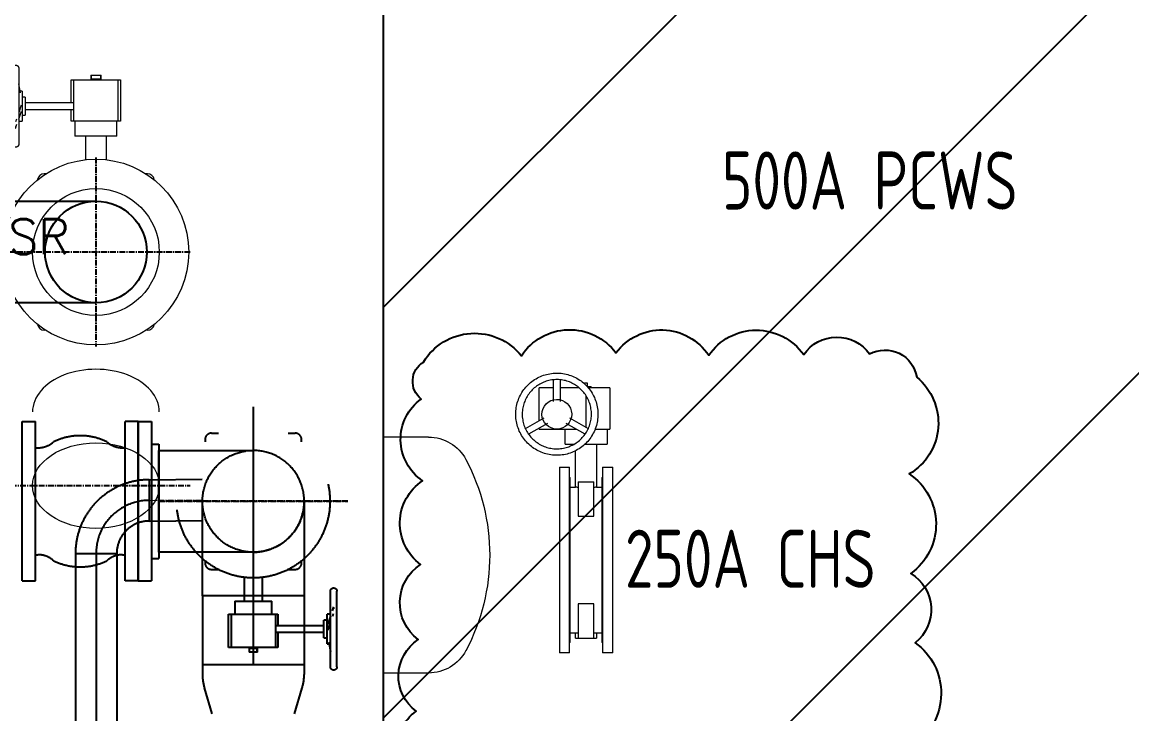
# Model space of a CAD drawing. Extents: x -181672 to 290600, y -29000 to 395522.
# Drawn here: x 13375 to 15764, y 33607 to 35095 of the extents above; entities that cross this region are included whole.
import ezdxf

# ---------------------------------------------------------------- set-up
doc = ezdxf.new("R2010")
doc.units = 0
doc.header["$LTSCALE"] = 10
doc.linetypes.add('XFM7P20PCW$0$CENTER', pattern=[2, 1.25, -0.25, 0.25, -0.25])
doc.linetypes.add('XFM7P20PCW$0$Dashed', pattern=[2, 1, -1])
doc.layers.add('XFM7P20PCW$0$M-PIPE--2', color=252, linetype='Continuous', lineweight=9)
doc.layers.add('XFM7P20PCW$0$M-PIPE--4', color=252, linetype='Continuous', lineweight=9)
doc.layers.add('XFM7P20PCW$0$REV', color=252, linetype='Continuous')
doc.layers.add('XFM7P20PCW$0$U-PCW-TXT', color=252, linetype='Continuous')
doc.styles.add('XFM7P20PCW$0$aa-txt', font='isocp.shx', dxfattribs={"bigfont": 'chineset'})
doc.styles.add('XFM7P20PCW$0$Standard', font='txt.shx', dxfattribs={"bigfont": 'chineset.shx'})
pattern_1 = [(45, (0, 0), (-441.942, 441.942), [])]

# ---------------------------------------------------------------- blocks, each defined once
blk = doc.blocks.new('XFM7P20PCW$0$Ca-500')
for p, q in [((25.4, 0), (-25.4, 0)), ((-25.4, -9.68), (-25.4, 0)), ((25.4, -9.68), (25.4, 0))]:
    blk.add_line(p, q)
for centre, radius, start, end in [((-16.29, -9.68), 9.11, 180, 241.9233), ((16.29, -9.68), 9.11, 298.0767, 360), ((0, 20.87), 43.73, 241.9233, 298.0767)]:
    blk.add_arc(centre, radius, start, end)
blk = doc.blocks.new('XFM7P20PCW$0$A$C03461BB6')
at = {"color": 1, "linetype": 'XFM7P20PCW$0$CENTER'}
for p, q in [((0, 203.2), (0, -203.2)), ((203.2, 0), (-203.2, 0))]:
    blk.add_line(p, q, dxfattribs=at)
at = {"color": 0}
blk.add_lwpolyline([(0, -109.5), (-203.2, -109.5), (-203.2, 109.5), (0, 109.5)], dxfattribs=at)
blk.add_circle((0, 0), 109.5, dxfattribs=at)
at = {"color": 0, "style": 'XFM7P20PCW$0$Standard'}
blk.add_text('SR', height=75, dxfattribs=at).set_placement((-188.3, -4.4))
blk = doc.blocks.new('XFM7P20PCW$0$BV-250A-T')
for p, q in [((-180, 396.1), (-179.9, 396.3)), ((-180, 395.8), (-180, 396.1)), ((-180, 395.5), (-180, 395.8)), ((-180, 395.5), (-180, 232.5)), ((-179.9, 396.9), (-179.8, 397.2)), ((-179.9, 396.6), (-179.9, 396.9)), ((-179.9, 396.3), (-179.9, 396.6)), ((-179.8, 397.2), (-179.7, 397.4)), ((-179.7, 397.4), (-179.6, 397.7)), ((-179.6, 398), (-179.4, 398.2)), ((-179.6, 397.7), (-179.6, 398)), ((-179.4, 398.2), (-179.3, 398.5)), ((-179.3, 398.5), (-179.2, 398.7)), ((-179.2, 398.7), (-179.1, 399)), ((-179.1, 399), (-178.9, 399.2)), ((-178.9, 399.2), (-178.8, 399.5)), ((-178.8, 399.5), (-178.6, 399.7)), ((-178.6, 399.7), (-178.4, 399.9)), ((-178.4, 399.9), (-178.3, 400.1)), ((-178.3, 400.1), (-178.1, 400.3)), ((-178.1, 400.3), (-177.9, 400.5)), ((-177.9, 400.5), (-177.7, 400.7)), ((-177.7, 400.7), (-177.5, 400.9)), ((-177.5, 400.9), (-177.2, 401.1)), ((-177.2, 401.1), (-177, 401.2)), ((-177, 401.2), (-176.8, 401.4)), ((-176.8, 401.4), (-176.5, 401.5)), ((-176.5, 401.5), (-176.3, 401.7)), ((-176.3, 401.7), (-176, 401.8)), ((-176, 401.8), (-175.8, 401.9)), ((-175.8, 401.9), (-175.5, 402)), ((-175.5, 402), (-175.3, 402.1)), ((-175.3, 402.1), (-175, 402.2)), ((-175, 402.2), (-174.7, 402.3)), ((-174.7, 402.3), (-174.5, 402.3)), ((-174.5, 402.3), (-174.2, 402.4)), ((-174.2, 402.4), (-173.9, 402.4)), ((-173.9, 402.4), (-173.6, 402.5)), ((-173.6, 402.5), (-173.4, 402.5)), ((-173.4, 402.5), (-173.1, 402.5)), ((-173.1, 402.5), (-173, 402.5)), ((-172.8, 401.2), (-173, 402.5)), ((-173, 402.5), (-173, 402.5)), ((-173, 402.5), (-172.7, 402.5)), ((-172.7, 402.5), (-172.4, 402.5)), ((-172.4, 402.5), (-172.2, 402.4)), ((-172.2, 402.4), (-171.9, 402.4)), ((-171.9, 402.4), (-171.6, 402.4)), ((-171.6, 402.4), (-171.3, 402.3)), ((-171.3, 402.3), (-171.1, 402.2)), ((-171.1, 402.2), (-170.8, 402.1)), ((-170.8, 402.1), (-170.5, 402.1)), ((-170.5, 402.1), (-170.3, 401.9)), ((-170.3, 401.9), (-170, 401.8)), ((-170, 401.8), (-169.8, 401.7)), ((-169.8, 401.7), (-169.5, 401.6)), ((-169.5, 401.6), (-169.3, 401.4)), ((-169.3, 401.4), (-169, 401.3)), ((-169, 401.3), (-168.8, 401.1)), ((-168.8, 401.1), (-168.6, 400.9)), ((-168.6, 400.9), (-168.4, 400.8)), ((-168.4, 400.8), (-168.2, 400.6)), ((-168.2, 400.6), (-168, 400.4)), ((-168, 400.4), (-167.8, 400.2)), ((-167.8, 400.2), (-167.6, 400)), ((-167.6, 400), (-167.4, 399.7)), ((-167.4, 399.7), (-167.3, 399.5)), ((-167.3, 399.5), (-167.1, 399.3)), ((-167.1, 399.3), (-167, 399)), ((-167, 399), (-166.8, 398.8)), ((-166.8, 398.8), (-166.7, 398.5)), ((-166.7, 398.5), (-166.6, 398.3)), ((-166.6, 398.3), (-166.5, 398)), ((-166.5, 398), (-166.4, 397.8)), ((-166.4, 397.8), (-166.3, 397.5)), ((-166.3, 397.5), (-166.2, 397.2)), ((-166.2, 397.2), (-166.2, 397)), ((-166.2, 397), (-166.1, 396.7)), ((-166.1, 396.7), (-166.1, 396.4)), ((-166.1, 396.4), (-166, 396.1)), ((-166, 396.1), (-166, 395.9)), ((-166, 395.9), (-166, 395.6)), ((-166, 395.6), (-166, 395.5)), ((-166, 395.5), (-166, 232.5)), ((-166, 395.5), (-166, 395.5)), ((-162.7, 342.5), (-166, 362)), ((-53.1, 371), (53.1, 371)), ((-53.1, 321), (-53.1, 371)), ((-47.8, 282), (-47.8, 371)), ((-11, 381), (11, 381)), ((-11, 381), (-11, 371)), ((-10.7, 373), (-11, 373)), ((-10.5, 381), (-10.5, 373)), ((-10.5, 373), (10.5, 373)), ((10.5, 373), (10.5, 381)), ((10.5, 373), (11, 373)), ((11, 371), (11, 381)), ((47.8, 282), (47.8, 371)), ((53.1, 371), (53.1, 282)), ((-166.1, 348.1), (-165.1, 342.5)), ((-159, 346), (-166, 346)), ((-159, 346), (-159, 282)), ((-160.6, 316.2), (-166.2, 300.1)), ((-152, 333.2), (-159, 333.2)), ((-152, 333.2), (-152, 294.8)), ((-49.1, 321), (-152, 321)), ((-166.1, 286.4), (-160.3, 303.3)), ((-159, 294.8), (-152, 294.8)), ((-152, 307), (-49.1, 307)), ((-53.1, 282), (-53.1, 307)), ((-170.9, 286.4), (-173, 280.3)), ((-173, 266.3), (-170, 275.1)), ((-173, 269.3), (-173, 270.3)), ((-166, 282), (-159, 282)), ((53.1, 282), (-53.1, 282)), ((-45.3, 282), (-45.3, 249.5)), ((45.3, 249.5), (45.3, 282)), ((45.3, 249.5), (-45.3, 249.5)), ((-22.7, 249.5), (-22.7, 198.7)), ((22.7, 198.7), (22.7, 249.5)), ((-180, 232.4), (-180, 232.5)), ((-180, 232.1), (-180, 232.4)), ((-180, 231.9), (-180, 232.1)), ((-179.9, 231.6), (-180, 231.9)), ((-179.9, 231.3), (-179.9, 231.6)), ((-179.8, 231), (-179.9, 231.3)), ((-179.8, 230.8), (-179.8, 231)), ((-179.7, 230.5), (-179.8, 230.8)), ((-179.6, 230.2), (-179.7, 230.5)), ((-179.5, 230), (-179.6, 230.2)), ((-179.4, 229.7), (-179.5, 230)), ((-179.3, 229.5), (-179.4, 229.7)), ((-179.2, 229.2), (-179.3, 229.5)), ((-179, 229), (-179.2, 229.2)), ((-178.9, 228.7), (-179, 229)), ((-178.7, 228.5), (-178.9, 228.7)), ((-178.6, 228.3), (-178.7, 228.5)), ((-178.4, 228), (-178.6, 228.3)), ((-178.2, 227.8), (-178.4, 228)), ((-178, 227.6), (-178.2, 227.8)), ((-177.8, 227.4), (-178, 227.6)), ((-177.6, 227.2), (-177.8, 227.4)), ((-177.4, 227.1), (-177.6, 227.2)), ((-177.2, 226.9), (-177.4, 227.1)), ((-177, 226.7), (-177.2, 226.9)), ((-176.7, 226.6), (-177, 226.7)), ((-176.5, 226.4), (-176.7, 226.6)), ((-176.2, 226.3), (-176.5, 226.4)), ((-176, 226.2), (-176.2, 226.3)), ((-175.7, 226.1), (-176, 226.2)), ((-175.5, 225.9), (-175.7, 226.1)), ((-175.2, 225.9), (-175.5, 225.9)), ((-174.9, 225.8), (-175.2, 225.9)), ((-174.7, 225.7), (-174.9, 225.8)), ((-174.4, 225.6), (-174.7, 225.7)), ((-174.1, 225.6), (-174.4, 225.6)), ((-173.8, 225.6), (-174.1, 225.6)), ((-173.6, 225.5), (-173.8, 225.6)), ((-173.3, 225.5), (-173.6, 225.5)), ((-173, 225.5), (-173.3, 225.5)), ((-172.9, 225.5), (-173, 225.5)), ((-172.6, 225.5), (-172.9, 225.5)), ((-172.4, 225.5), (-172.6, 225.5)), ((-172.1, 225.6), (-172.4, 225.5)), ((-171.8, 225.6), (-172.1, 225.6)), ((-171.5, 225.7), (-171.8, 225.6)), ((-171.3, 225.7), (-171.5, 225.7)), ((-171, 225.8), (-171.3, 225.7)), ((-170.7, 225.9), (-171, 225.8)), ((-170.5, 226), (-170.7, 225.9)), ((-170.2, 226.1), (-170.5, 226)), ((-170, 226.2), (-170.2, 226.1)), ((-169.7, 226.3), (-170, 226.2)), ((-169.5, 226.5), (-169.7, 226.3)), ((-169.2, 226.6), (-169.5, 226.5)), ((-169, 226.8), (-169.2, 226.6)), ((-168.8, 226.9), (-169, 226.8)), ((-168.5, 227.1), (-168.8, 226.9)), ((-168.3, 227.3), (-168.5, 227.1)), ((-168.1, 227.5), (-168.3, 227.3)), ((-167.9, 227.7), (-168.1, 227.5)), ((-167.7, 227.9), (-167.9, 227.7)), ((-167.6, 228.1), (-167.7, 227.9)), ((-167.4, 228.3), (-167.6, 228.1)), ((-167.2, 228.5), (-167.4, 228.3)), ((-167.1, 228.8), (-167.2, 228.5)), ((-166.9, 229), (-167.1, 228.8)), ((-166.8, 229.3), (-166.9, 229)), ((-166.7, 229.5), (-166.8, 229.3)), ((-166.6, 229.8), (-166.7, 229.5)), ((-166.4, 230), (-166.6, 229.8)), ((-166.3, 230.6), (-166.4, 230.3)), ((-166.4, 230.3), (-166.4, 230)), ((-166.2, 230.8), (-166.3, 230.6)), ((-166.1, 231.1), (-166.2, 230.8)), ((-166, 231.9), (-166.1, 231.7)), ((-166.1, 231.7), (-166.1, 231.4)), ((-166.1, 231.4), (-166.1, 231.1)), ((-166, 232.5), (-166, 232.2)), ((-166, 232.5), (-166, 232.5)), ((-166, 232.2), (-166, 231.9)), ((-107.8, 168.2), (-111.4, 168.2)), ((111.4, 168.2), (107.8, 168.2)), ((-125.6, 156.3), (-125.6, 155.6)), ((125.6, 155.6), (125.6, 156.3)), ((-125.6, -155.6), (-125.6, -156.3)), ((125.6, -156.3), (125.6, -155.6)), ((-107.8, -168.3), (-111.4, -168.3)), ((111.4, -168.3), (107.8, -168.3))]:
    blk.add_line(p, q)
blk.add_circle((0, 0), 200)
for centre, start, end in [((-111.4, 153.8), 90, 169.8685), ((111.4, 153.8), 10.1315, 90), ((-111.4, -153.8), 190.1315, 270), ((111.4, -153.8), 270, 349.8685)]:
    blk.add_arc(centre, 14.4, start, end)
blk = doc.blocks.new('XFM7P20PCW$0$A$Ccee4e352')
at = {"color": 1, "linetype": 'XFM7P20PCW$0$Dashed', "ltscale": 50}
for p, q in [((931.8, 514.5), (931.8, 108.1)), ((931.8, 514.5), (931.8, 108.1)), ((434.1, 482.8), (462.7, 482.8)), ((434.1, 139.9), (434.1, 482.8)), ((462.7, 139.9), (462.7, 482.8)), ((655.6, 139.9), (655.6, 482.8)), ((684.1, 482.8), (655.6, 482.8)), ((684.1, 139.9), (684.1, 482.8)), ((684.1, 482.8), (712.7, 482.8)), ((684.1, 482.8), (684.1, 139.9)), ((712.7, 482.8), (712.7, 139.9)), ((842, 458.1), (856.7, 458.1)), ((1006.9, 458.1), (1021.6, 458.1)), ((712.7, 434.4), (728.6, 434.4)), ((728.6, 434.4), (728.6, 188.3)), ((827.8, 446.2), (827.8, 439.3)), ((1035.8, 439.3), (1035.8, 446.2)), ((707.2, 357.7), (821.9, 358.6)), ((707.8, 268.8), (822.6, 269.7)), ((548.8, 199), (548.7, -1186)), ((548.8, 199), (637.7, 199)), ((593.2, 199), (593.2, -1186)), ((637.7, 199), (637.6, -1186)), ((712.7, 188.3), (728.6, 188.3)), ((827.8, 183.4), (827.8, 176.5)), ((1035.8, 176.5), (1035.8, 183.4)), ((842, 164.6), (856.7, 164.6)), ((911.8, 147.7), (911.8, 96.4)), ((951.8, 96.4), (951.8, 147.7)), ((1006.9, 164.6), (1021.6, 164.6)), ((434.1, 139.9), (462.7, 139.9)), ((684.1, 139.9), (655.6, 139.9)), ((684.1, 139.9), (712.7, 139.9)), ((1097.9, 119.2), (1098, 119.5)), ((1098, 119.5), (1098.1, 119.8)), ((1098.1, 119.8), (1098.2, 120)), ((1098.2, 120.3), (1098.4, 120.6)), ((1098.2, 120), (1098.2, 120.3)), ((1098.4, 120.6), (1098.5, 120.8)), ((1098.5, 120.8), (1098.6, 121.1)), ((1098.6, 121.1), (1098.7, 121.3)), ((1098.7, 121.3), (1098.9, 121.6)), ((1098.9, 121.6), (1099, 121.8)), ((1099, 121.8), (1099.2, 122)), ((1099.2, 122), (1099.4, 122.2)), ((1099.4, 122.2), (1099.5, 122.4)), ((1099.5, 122.4), (1099.7, 122.7)), ((1099.7, 122.7), (1099.9, 122.9)), ((1099.9, 122.9), (1100.1, 123)), ((1100.1, 123), (1100.3, 123.2)), ((1100.3, 123.2), (1100.6, 123.4)), ((1100.6, 123.4), (1100.8, 123.6)), ((1100.8, 123.6), (1101, 123.7)), ((1101, 123.7), (1101.3, 123.9)), ((1101.3, 123.9), (1101.5, 124)), ((1101.5, 124), (1101.8, 124.1)), ((1101.8, 124.1), (1102, 124.3)), ((1102, 124.3), (1102.3, 124.4)), ((1102.3, 124.4), (1102.5, 124.5)), ((1102.5, 124.5), (1102.8, 124.5)), ((1102.8, 124.5), (1103.1, 124.6)), ((1103.1, 124.6), (1103.3, 124.7)), ((1103.3, 124.7), (1103.6, 124.7)), ((1103.6, 124.7), (1103.9, 124.8)), ((1103.9, 124.8), (1104.2, 124.8)), ((1104.2, 124.8), (1104.4, 124.8)), ((1104.4, 124.8), (1104.7, 124.8)), ((1104.7, 124.8), (1104.8, 124.8)), ((1104.8, 124.8), (1105.1, 124.8)), ((1105.1, 124.8), (1105.4, 124.8)), ((1105.4, 124.8), (1105.6, 124.8)), ((1105.6, 124.8), (1105.9, 124.7)), ((1105.9, 124.7), (1106.2, 124.7)), ((1106.2, 124.7), (1106.5, 124.6)), ((1106.5, 124.6), (1106.7, 124.6)), ((1106.7, 124.6), (1107, 124.5)), ((1107, 124.5), (1107.3, 124.4)), ((1107.3, 124.4), (1107.5, 124.3)), ((1107.5, 124.3), (1107.8, 124.2)), ((1107.8, 124.2), (1108, 124)), ((1108, 124), (1108.3, 123.9)), ((1108.3, 123.9), (1108.5, 123.8)), ((1108.5, 123.8), (1108.8, 123.6)), ((1108.8, 123.6), (1109, 123.4)), ((1109, 123.4), (1109.2, 123.3)), ((1109.2, 123.3), (1109.4, 123.1)), ((1109.4, 123.1), (1109.6, 122.9)), ((1109.6, 122.9), (1109.8, 122.7)), ((1109.8, 122.7), (1110, 122.5)), ((1110, 122.5), (1110.2, 122.3)), ((1110.2, 122.3), (1110.4, 122.1)), ((1110.4, 122.1), (1110.5, 121.8)), ((1110.5, 121.8), (1110.7, 121.6)), ((1110.7, 121.6), (1110.8, 121.4)), ((1110.8, 121.4), (1111, 121.1)), ((1111, 121.1), (1111.1, 120.9)), ((1111.1, 120.9), (1111.2, 120.6)), ((1111.2, 120.6), (1111.3, 120.4)), ((1111.3, 120.4), (1111.4, 120.1)), ((1111.4, 120.1), (1111.5, 119.8)), ((1111.5, 119.8), (1111.6, 119.6)), ((1111.6, 119.6), (1111.6, 119.3)), ((822.3, 108.1), (822.3, -39.7)), ((891.8, 96.4), (891.8, 68.3)), ((891.8, 96.4), (971.8, 96.4)), ((931.8, 108.1), (931.8, -39.7)), ((971.8, 68.3), (971.8, 96.4)), ((1041.3, 108.1), (1041.3, -39.7)), ((1097.8, 118.4), (1097.9, 118.7)), ((1097.8, 118.1), (1097.8, 118.4)), ((1097.8, 117.8), (1097.8, 118.1)), ((1097.8, -45.2), (1097.8, 117.8)), ((1097.8, 117.8), (1097.8, 117.8)), ((1097.9, 118.9), (1097.9, 119.2)), ((1097.9, 118.7), (1097.9, 118.9)), ((1111.6, 119.3), (1111.7, 119)), ((1111.7, 119), (1111.7, 118.7)), ((1111.7, 118.7), (1111.8, 118.5)), ((1111.8, 118.5), (1111.8, 118.2)), ((1111.8, 118.2), (1111.8, 117.9)), ((1111.8, 117.9), (1111.8, 117.8)), ((1111.8, -45.2), (1111.8, 117.8)), ((1104.8, 84.1), (1101.8, 75.2)), ((1104.8, 81.1), (1104.8, 80.1)), ((878.7, 68.3), (984.9, 68.3)), ((878.7, -3.7), (878.7, 68.3)), ((884, 68.3), (884, -3.7)), ((979.6, 68.3), (979.6, -3.7)), ((984.9, 68.3), (984.9, 43.3)), ((1090.8, 55.5), (1083.8, 55.5)), ((1083.8, 17.1), (1083.8, 55.5)), ((1097.8, 68.3), (1090.8, 68.3)), ((1090.8, 4.3), (1090.8, 68.3)), ((1097.9, 64), (1092.1, 47.1)), ((1092.4, 34.1), (1098, 50.2)), ((1102.7, 64), (1104.8, 70.1)), ((1083.8, 43.3), (980.9, 43.3)), ((980.9, 29.3), (1083.8, 29.3)), ((984.9, 29.3), (984.9, -3.7)), ((1083.8, 17.1), (1090.8, 17.1)), ((1090.8, 4.3), (1097.8, 4.3)), ((1094.5, 7.8), (1097.8, -11.7)), ((1097.9, 2.3), (1096.9, 7.8)), ((984.9, -3.7), (878.7, -3.7)), ((922.8, -3.7), (922.8, -13.7)), ((922.8, -5.7), (923.1, -5.7)), ((940.8, -13.7), (922.8, -13.7)), ((923.2, -5.7), (923.2, -13.7)), ((940.4, -5.7), (923.2, -5.7)), ((940.4, -13.7), (940.4, -5.7)), ((940.5, -5.7), (940.8, -5.7)), ((940.8, -13.7), (940.8, -3.7)), ((822.3, -39.7), (822.3, -61.4)), ((822.3, -39.7), (1041.3, -39.7)), ((1041.3, -39.7), (1041.3, -61.4)), ((1097.8, -45.5), (1097.8, -45.2)), ((1097.8, -45.2), (1097.8, -45.2)), ((1097.8, -45.2), (1097.8, -45.2)), ((1097.8, -45.8), (1097.8, -45.5)), ((1097.9, -46.1), (1097.8, -45.8)), ((1097.9, -46.4), (1097.9, -46.1)), ((1098, -46.6), (1097.9, -46.4)), ((1098, -46.9), (1098, -46.6)), ((1098.1, -47.2), (1098, -46.9)), ((1098.2, -47.4), (1098.1, -47.2)), ((1098.3, -47.7), (1098.2, -47.4)), ((1098.4, -48), (1098.3, -47.7)), ((1111.4, -47.6), (1111.2, -47.9)), ((1111.5, -47.1), (1111.4, -47.4)), ((1111.4, -47.4), (1111.4, -47.6)), ((1111.6, -46.8), (1111.5, -47.1)), ((1111.7, -46.6), (1111.6, -46.8)), ((1111.8, -45.7), (1111.7, -46)), ((1111.7, -46), (1111.7, -46.3)), ((1111.7, -46.3), (1111.7, -46.6)), ((1111.8, -45.2), (1111.8, -45.4)), ((1111.8, -45.4), (1111.8, -45.7)), ((1098.5, -48.2), (1098.4, -48)), ((1098.6, -48.5), (1098.5, -48.2)), ((1098.8, -48.7), (1098.6, -48.5)), ((1098.9, -48.9), (1098.8, -48.7)), ((1099.1, -49.2), (1098.9, -48.9)), ((1099.2, -49.4), (1099.1, -49.2)), ((1099.4, -49.6), (1099.2, -49.4)), ((1099.6, -49.8), (1099.4, -49.6)), ((1099.8, -50), (1099.6, -49.8)), ((1100, -50.2), (1099.8, -50)), ((1100.2, -50.4), (1100, -50.2)), ((1100.4, -50.6), (1100.2, -50.4)), ((1100.6, -50.8), (1100.4, -50.6)), ((1100.8, -50.9), (1100.6, -50.8)), ((1101.1, -51.1), (1100.8, -50.9)), ((1101.3, -51.2), (1101.1, -51.1)), ((1101.6, -51.4), (1101.3, -51.2)), ((1101.8, -51.5), (1101.6, -51.4)), ((1102.1, -51.6), (1101.8, -51.5)), ((1102.3, -51.7), (1102.1, -51.6)), ((1102.6, -51.8), (1102.3, -51.7)), ((1102.9, -51.9), (1102.6, -51.8)), ((1103.1, -52), (1102.9, -51.9)), ((1103.4, -52), (1103.1, -52)), ((1103.7, -52.1), (1103.4, -52)), ((1104, -52.1), (1103.7, -52.1)), ((1104.2, -52.1), (1104, -52.1)), ((1104.5, -52.2), (1104.2, -52.1)), ((1104.8, -52.2), (1104.5, -52.2)), ((1104.6, -50.8), (1104.8, -52.2)), ((1104.8, -52.1), (1104.8, -52.2)), ((1104.9, -52.2), (1104.8, -52.2)), ((1105.2, -52.2), (1104.9, -52.2)), ((1105.4, -52.1), (1105.2, -52.2)), ((1105.7, -52.1), (1105.4, -52.1)), ((1106, -52.1), (1105.7, -52.1)), ((1106.3, -52), (1106, -52.1)), ((1106.5, -51.9), (1106.3, -52)), ((1106.8, -51.9), (1106.5, -51.9)), ((1107.1, -51.8), (1106.8, -51.9)), ((1107.3, -51.7), (1107.1, -51.8)), ((1107.6, -51.6), (1107.3, -51.7)), ((1107.8, -51.5), (1107.6, -51.6)), ((1108.1, -51.3), (1107.8, -51.5)), ((1108.3, -51.2), (1108.1, -51.3)), ((1108.6, -51.1), (1108.3, -51.2)), ((1108.8, -50.9), (1108.6, -51.1)), ((1109, -50.7), (1108.8, -50.9)), ((1109.3, -50.6), (1109, -50.7)), ((1109.5, -50.4), (1109.3, -50.6)), ((1109.7, -50.2), (1109.5, -50.4)), ((1109.9, -50), (1109.7, -50.2)), ((1110.1, -49.8), (1109.9, -50)), ((1110.2, -49.6), (1110.1, -49.8)), ((1110.4, -49.3), (1110.2, -49.6)), ((1110.6, -49.1), (1110.4, -49.3)), ((1110.7, -48.9), (1110.6, -49.1)), ((1110.9, -48.6), (1110.7, -48.9)), ((1111, -48.4), (1110.9, -48.6)), ((1111.1, -48.1), (1111, -48.4)), ((1111.2, -47.9), (1111.1, -48.1)), ((843.4, -146.2), (826.5, -90.3)), ((1020.2, -146.2), (1037.1, -90.3))]:
    blk.add_line(p, q, dxfattribs=at)
at = {"color": 1, "linetype": 'XFM7P20PCW$0$CENTER'}
for p, q in [((389.7, 345), (796.1, 345)), ((728.6, 311.3), (1135, 311.3)), ((1135, 311.3), (728.6, 311.3))]:
    blk.add_line(p, q, dxfattribs=at)
blk.add_line((707.5, 357.7), (707.5, 268.8))
at = {"color": 1, "linetype": 'XFM7P20PCW$0$Dashed', "ltscale": 50}
for points in [[(462.7, 426.4), (468.1, 426.4, 0.184243), (501.8, 439.2, -0.231706), (616.5, 439.2, 0.184243), (650.2, 426.4), (655.6, 426.4)], [(462.7, 196.3), (468.1, 196.3, -0.184243), (501.8, 183.4, 0.231706), (616.5, 183.4, -0.184243), (650.2, 196.3), (655.6, 196.3)]]:
    blk.add_lwpolyline(points, format="xyb", dxfattribs=at)
for points in [[(931.8, 201.8), (728.6, 201.8), (728.6, 420.9), (931.8, 420.9)], [(1041.3, 311.3), (1041.3, 108.1), (822.3, 108.1), (822.3, 311.3)]]:
    blk.add_lwpolyline(points, dxfattribs=at)
for radius in [165, 109.5]:
    blk.add_circle((931.8, 311.3), radius, dxfattribs=at)
for centre, radius, start, end in [((842, 443.6), 14.4, 90, 169.8685), ((1021.6, 443.6), 14.4, 10.1315, 90), ((931.8, 311.3), 109.5, 270, 90), ((707.5, 199), 158.7, 90, 180), ((707.5, 199), 114.3, 90, 180), ((707.5, 199), 69.8, 90, 180), ((842, 179), 14.4, 190.1315, 270), ((1021.6, 179), 14.4, 270, 349.8685), ((922.3, -61.4), 100, 180, 196.7984), ((941.3, -61.4), 100, 343.2016, 0)]:
    blk.add_arc(centre, radius, start, end, dxfattribs=at)
at = {"layer": 'XFM7P20PCW$0$M-PIPE--2'}
blk.add_circle((592.9, 847.8), 136.5, dxfattribs=at)
blk.add_ellipse((592.9, 503.5), major_axis=(136.5, 0), ratio=0.674206, start_param=6.283184, end_param=9.424779, dxfattribs=at)
blk.add_ellipse((592.9, 345), major_axis=(136.5, 0), ratio=0.674206, dxfattribs=at)
at = {"layer": 'XFM7P20PCW$0$M-PIPE--4', "color": 1, "linetype": 'XFM7P20PCW$0$CENTER'}
blk.add_line((707.5, 313.3), (822.2, 314.1), dxfattribs=at)
at = {"color": 1, "linetype": 'XFM7P20PCW$0$Dashed', "ltscale": 50}
blk.add_blockref('XFM7P20PCW$0$A$C03461BB6', (592.9, 847.8), dxfattribs=at)
at = {"layer": 'XFM7P20PCW$0$M-PIPE--2'}
blk.add_blockref('XFM7P20PCW$0$BV-250A-T', (592.9, 847.8), dxfattribs=at)
blk = doc.blocks.new('XFM7P20PCW$0$BV-250A-HP')
for p, q in [((42.1, 383.4), (39.4, 381.2)), ((44.9, 385.6), (42.1, 383.4)), ((47.8, 387.6), (44.9, 385.6)), ((50.8, 389.5), (47.8, 387.6)), ((53.9, 391.3), (50.8, 389.5)), ((57, 392.9), (53.9, 391.3)), ((60.2, 394.5), (57, 392.9)), ((63.4, 395.9), (60.2, 394.5)), ((66.7, 397.2), (63.4, 395.9)), ((64.5, 381.1), (67.2, 382.3)), ((70.1, 398.3), (66.7, 397.2)), ((67.2, 382.3), (70, 383.4)), ((70, 383.4), (72.8, 384.5)), ((73.5, 399.3), (70.1, 398.3)), ((72.8, 384.5), (75.6, 385.4)), ((76.9, 400.2), (73.5, 399.3)), ((75.6, 385.4), (78.5, 386.2)), ((80.4, 400.9), (76.9, 400.2)), ((78.5, 386.2), (81.4, 386.9)), ((83.8, 401.5), (80.4, 400.9)), ((81.4, 386.9), (84.3, 387.4)), ((87.4, 402), (83.8, 401.5)), ((84.3, 387.4), (87.3, 387.9)), ((87.3, 387.9), (90.2, 388.2)), ((90.9, 402.3), (87.4, 402)), ((90, 388.3), (90, 341.4)), ((90.2, 388.2), (93.2, 388.4)), ((94.4, 402.5), (90.9, 402.3)), ((93.2, 388.4), (96.2, 388.5)), ((98, 402.5), (94.4, 402.5)), ((96.2, 388.5), (99.2, 388.5)), ((101.5, 402.4), (98, 402.5)), ((99.2, 388.5), (102.2, 388.3)), ((105, 402.1), (101.5, 402.4)), ((102.2, 388.3), (105.1, 388.1)), ((104, 341.4), (104, 388.5)), ((108.5, 401.7), (105, 402.1)), ((105.1, 388.1), (108.1, 387.7)), ((108.1, 387.7), (111, 387.2)), ((112, 401.2), (108.5, 401.7)), ((111, 387.2), (113.9, 386.6)), ((115.5, 400.5), (112, 401.2)), ((113.9, 386.6), (116.8, 385.8)), ((119, 399.7), (115.5, 400.5)), ((116.8, 385.8), (119.7, 385)), ((122.4, 398.8), (119, 399.7)), ((119.7, 385), (122.5, 384)), ((125.7, 397.7), (122.4, 398.8)), ((122.5, 384), (125.3, 382.9)), ((125.3, 382.9), (128, 381.7)), ((129.1, 396.5), (125.7, 397.7)), ((132.3, 395.1), (129.1, 396.5)), ((135.6, 393.7), (132.3, 395.1)), ((138.7, 392.1), (135.6, 393.7)), ((141.8, 390.3), (138.7, 392.1)), ((144.8, 388.5), (141.8, 390.3)), ((147.8, 386.5), (144.8, 388.5)), ((150.6, 384.4), (147.8, 386.5)), ((153.4, 382.2), (150.6, 384.4)), ((-17, 371), (-17, 282)), ((-17, 371), (29.3, 371)), ((21.2, 359.6), (19.4, 356.6)), ((23.1, 362.6), (21.2, 359.6)), ((23, 373), (23, 371)), ((23, 373), (31.1, 373)), ((25.1, 365.5), (23.1, 362.6)), ((27.2, 368.4), (25.1, 365.5)), ((29.4, 371.1), (27.2, 368.4)), ((31.7, 373.8), (29.4, 371.1)), ((30.7, 381), (37.3, 381)), ((30.7, 373), (30.7, 381)), ((34.2, 376.3), (31.7, 373.8)), ((36.7, 378.8), (34.2, 376.3)), ((35.5, 356.1), (37.2, 358.5)), ((39.4, 381.2), (36.7, 378.8)), ((37.2, 358.5), (39.1, 360.8)), ((37.3, 381), (37.3, 379.2)), ((39.1, 360.8), (41, 363.1)), ((41, 363.1), (43, 365.3)), ((43, 365.3), (45.1, 367.4)), ((45.1, 367.4), (47.3, 369.5)), ((47.3, 369.5), (49.5, 371.4)), ((49.2, 371), (90, 371)), ((49.5, 371.4), (51.9, 373.3)), ((51.9, 373.3), (54.3, 375)), ((54.3, 375), (56.7, 376.7)), ((56.7, 376.7), (59.3, 378.2)), ((59.3, 378.2), (61.9, 379.7)), ((61.9, 379.7), (64.5, 381.1)), ((104, 371), (134.8, 371)), ((128, 381.7), (130.7, 380.4)), ((130.7, 380.4), (133.3, 379)), ((133.3, 379), (135.9, 377.5)), ((134.8, 300.2), (134.8, 371)), ((135.9, 377.5), (138.4, 375.9)), ((138.4, 375.9), (140.8, 374.2)), ((140.8, 374.2), (143.2, 372.4)), ((143.2, 372.4), (145.5, 370.5)), ((145.5, 370.5), (147.7, 368.6)), ((147.7, 368.6), (149.9, 366.5)), ((149.9, 366.5), (151.9, 364.3)), ((151.9, 364.3), (153.9, 362.1)), ((156.1, 379.9), (153.4, 382.2)), ((153.9, 362.1), (155.8, 359.8)), ((155.8, 359.8), (157.6, 357.4)), ((158.7, 377.5), (156.1, 379.9)), ((161.1, 375), (158.7, 377.5)), ((163.5, 372.4), (161.1, 375)), ((165.8, 369.6), (163.5, 372.4)), ((168, 366.9), (165.8, 369.6)), ((170, 364), (168, 366.9)), ((172, 361), (170, 364)), ((173.8, 358), (172, 361)), ((11.5, 336.9), (10.7, 333.5)), ((12.5, 340.3), (11.5, 336.9)), ((13.6, 343.6), (12.5, 340.3)), ((14.9, 347), (13.6, 343.6)), ((16.2, 350.2), (14.9, 347)), ((17.8, 353.4), (16.2, 350.2)), ((19.4, 356.6), (17.8, 353.4)), ((24.6, 331.7), (25.4, 334.6)), ((25.4, 334.6), (26.3, 337.4)), ((26.3, 337.4), (27.3, 340.2)), ((27.3, 340.2), (28.4, 343)), ((28.4, 343), (29.6, 345.7)), ((29.6, 345.7), (30.9, 348.4)), ((30.9, 348.4), (32.3, 351)), ((32.3, 351), (33.9, 353.6)), ((33.9, 353.6), (35.5, 356.1)), ((34, 285.6), (34, 353.5)), ((157.6, 357.4), (159.3, 354.9)), ((159.3, 354.9), (160.8, 352.4)), ((160.8, 352.4), (162.3, 349.8)), ((162.3, 349.8), (163.7, 347.2)), ((163.7, 347.2), (165, 344.5)), ((165, 344.5), (166.1, 341.7)), ((166.1, 341.7), (167.2, 339)), ((167.2, 339), (168.1, 336.1)), ((168.1, 336.1), (169, 333.3)), ((175.5, 354.9), (173.8, 358)), ((177.1, 351.7), (175.5, 354.9)), ((178.5, 348.5), (177.1, 351.7)), ((179.8, 345.2), (178.5, 348.5)), ((181, 341.8), (179.8, 345.2)), ((182.1, 338.5), (181, 341.8)), ((183, 335), (182.1, 338.5)), ((183.7, 331.6), (183, 335)), ((8.7, 319.4), (8.5, 315.9)), ((8.5, 315.9), (8.5, 314)), ((8.5, 314), (8.6, 310.5)), ((9, 323), (8.7, 319.4)), ((9.4, 326.5), (9, 323)), ((10, 330), (9.4, 326.5)), ((10.7, 333.5), (10, 330)), ((22.5, 314), (22.6, 317)), ((22.5, 312.4), (22.5, 314)), ((22.6, 309.4), (22.5, 312.4)), ((22.6, 317), (22.7, 320)), ((22.7, 320), (23, 322.9)), ((23, 322.9), (23.5, 325.9)), ((23.5, 325.9), (24, 328.8)), ((24, 328.8), (24.6, 331.7)), ((169, 333.3), (169.7, 330.4)), ((169.7, 330.4), (170.3, 327.5)), ((170.3, 327.5), (170.8, 324.5)), ((170.8, 324.5), (171.1, 321.6)), ((171.1, 321.6), (171.4, 318.6)), ((171.4, 311), (171.3, 308)), ((171.4, 318.6), (171.5, 315.6)), ((171.5, 314), (171.4, 311)), ((171.5, 315.6), (171.5, 314)), ((184.4, 328.1), (183.7, 331.6)), ((184.9, 324.6), (184.4, 328.1)), ((185.2, 321.1), (184.9, 324.6)), ((185.4, 317.5), (185.2, 321.1)), ((185.3, 308.6), (185.5, 312.1)), ((185.5, 314), (185.4, 317.5)), ((185.5, 312.1), (185.5, 314)), ((8.6, 310.5), (8.8, 306.9)), ((8.8, 306.9), (9.1, 303.4)), ((9.1, 303.4), (9.6, 299.9)), ((9.6, 299.9), (10.3, 296.4)), ((10.3, 296.4), (11, 293)), ((11, 293), (11.9, 289.5)), ((11.9, 289.5), (13, 286.2)), ((22.9, 306.4), (22.6, 309.4)), ((23.2, 303.5), (22.9, 306.4)), ((23.7, 300.5), (23.2, 303.5)), ((24.3, 297.6), (23.7, 300.5)), ((25, 294.7), (24.3, 297.6)), ((25.9, 291.9), (25, 294.7)), ((26.8, 289), (25.9, 291.9)), ((27.9, 286.3), (26.8, 289)), ((69.8, 306.4), (29.2, 282.9)), ((36.1, 270.8), (76.8, 294.2)), ((117.2, 294.2), (157.9, 270.8)), ((164.8, 282.9), (124.2, 306.4)), ((166.7, 287.8), (165.6, 285)), ((167.7, 290.6), (166.7, 287.8)), ((168.6, 293.4), (167.7, 290.6)), ((169.4, 296.3), (168.6, 293.4)), ((170, 299.2), (169.4, 296.3)), ((170.5, 302.1), (170, 299.2)), ((171, 305.1), (170.5, 302.1)), ((171.3, 308), (171, 305.1)), ((180.4, 284.4), (181.5, 287.7)), ((181.5, 287.7), (182.5, 291.1)), ((182.5, 291.1), (183.3, 294.5)), ((183.3, 294.5), (184, 298)), ((184, 298), (184.6, 301.5)), ((184.6, 301.5), (185, 305)), ((185, 305), (185.3, 308.6)), ((14.6, 282), (-17, 282)), ((-11.3, 282), (-11.3, 249.5)), ((13, 286.2), (14.2, 282.8)), ((14.2, 282.8), (15.5, 279.5)), ((15.5, 279.5), (16.9, 276.3)), ((16.9, 276.3), (18.5, 273.1)), ((18.5, 273.1), (20.2, 270)), ((20.2, 270), (22, 267)), ((22, 267), (24, 264)), ((24, 264), (26, 261.1)), ((29, 283.5), (27.9, 286.3)), ((30.3, 280.8), (29, 283.5)), ((31.7, 278.2), (30.3, 280.8)), ((33.2, 275.6), (31.7, 278.2)), ((34.7, 273.1), (33.2, 275.6)), ((36.4, 270.6), (34.7, 273.1)), ((38.2, 268.2), (36.4, 270.6)), ((40.1, 265.9), (38.2, 268.2)), ((42.1, 263.7), (40.1, 265.9)), ((44.1, 261.5), (42.1, 263.7)), ((134.8, 282), (55.3, 282)), ((79.3, 249.5), (79.3, 282)), ((134.8, 282), (134.8, 284.2)), ((153, 264.9), (151, 262.7)), ((154.9, 267.2), (153, 264.9)), ((156.8, 269.5), (154.9, 267.2)), ((158.5, 271.9), (156.8, 269.5)), ((160.1, 274.4), (158.5, 271.9)), ((161.7, 277), (160.1, 274.4)), ((163.1, 279.6), (161.7, 277)), ((164.4, 282.3), (163.1, 279.6)), ((165.6, 285), (164.4, 282.3)), ((168.9, 262.5), (170.9, 265.4)), ((170.9, 265.4), (172.8, 268.4)), ((172.8, 268.4), (174.6, 271.4)), ((174.6, 271.4), (176.2, 274.6)), ((176.2, 274.6), (177.8, 277.8)), ((177.8, 277.8), (179.1, 281)), ((179.1, 281), (180.4, 284.4)), ((36.5, 249.5), (-11.3, 249.5)), ((11.3, 249.5), (11.3, 157)), ((26, 261.1), (28.2, 258.4)), ((28.2, 258.4), (30.5, 255.6)), ((30.5, 255.6), (32.9, 253)), ((32.9, 253), (35.3, 250.5)), ((35.3, 250.5), (37.9, 248.1)), ((37.9, 248.1), (40.6, 245.8)), ((40.6, 245.8), (43.4, 243.6)), ((43.4, 243.6), (46.2, 241.5)), ((46.3, 259.4), (44.1, 261.5)), ((46.2, 241.5), (49.2, 239.5)), ((48.5, 257.5), (46.3, 259.4)), ((50.8, 255.6), (48.5, 257.5)), ((49.2, 239.5), (52.2, 237.7)), ((53.2, 253.8), (50.8, 255.6)), ((55.6, 252.1), (53.2, 253.8)), ((58.1, 250.5), (55.6, 252.1)), ((60.7, 249), (58.1, 250.5)), ((79.3, 249.5), (60, 249.5)), ((63.3, 247.6), (60.7, 249)), ((66, 246.3), (63.3, 247.6)), ((68.7, 245.1), (66, 246.3)), ((71.5, 244), (68.7, 245.1)), ((74.3, 243), (71.5, 244)), ((77.2, 242.2), (74.3, 243)), ((80.1, 241.4), (77.2, 242.2)), ((83, 240.8), (80.1, 241.4)), ((85.9, 240.3), (83, 240.8)), ((88.9, 239.9), (85.9, 240.3)), ((91.8, 239.7), (88.9, 239.9)), ((94.8, 239.5), (91.8, 239.7)), ((97.8, 239.5), (94.8, 239.5)), ((100.8, 239.6), (97.8, 239.5)), ((103.8, 239.8), (100.8, 239.6)), ((106.7, 240.1), (103.8, 239.8)), ((109.7, 240.6), (106.7, 240.1)), ((112.6, 241.1), (109.7, 240.6)), ((115.5, 241.8), (112.6, 241.1)), ((118.4, 242.6), (115.5, 241.8)), ((121.2, 243.5), (118.4, 242.6)), ((124, 244.6), (121.2, 243.5)), ((126.8, 245.7), (124, 244.6)), ((129.5, 246.9), (126.8, 245.7)), ((132.1, 248.3), (129.5, 246.9)), ((134.7, 249.8), (132.1, 248.3)), ((137.3, 251.3), (134.7, 249.8)), ((139.7, 253), (137.3, 251.3)), ((142.1, 254.7), (139.7, 253)), ((144.5, 256.6), (142.1, 254.7)), ((143.2, 238.5), (146.2, 240.4)), ((146.7, 258.5), (144.5, 256.6)), ((146.2, 240.4), (149.1, 242.4)), ((148.9, 260.6), (146.7, 258.5)), ((151, 262.7), (148.9, 260.6)), ((149.1, 242.4), (151.9, 244.6)), ((151.9, 244.6), (154.6, 246.8)), ((154.6, 246.8), (157.3, 249.2)), ((157.3, 249.2), (159.8, 251.7)), ((159.8, 251.7), (162.3, 254.2)), ((162.3, 254.2), (164.6, 256.9)), ((164.6, 256.9), (166.8, 259.6)), ((166.8, 259.6), (168.9, 262.5)), ((52.2, 237.7), (55.3, 235.9)), ((55.3, 235.9), (58.4, 234.3)), ((56.7, 157), (56.7, 235.4)), ((58.4, 234.3), (61.7, 232.9)), ((61.7, 232.9), (64.9, 231.5)), ((64.9, 231.5), (68.3, 230.3)), ((68.3, 230.3), (71.6, 229.2)), ((71.6, 229.2), (75, 228.3)), ((75, 228.3), (78.5, 227.5)), ((78.5, 227.5), (82, 226.8)), ((82, 226.8), (85.5, 226.3)), ((85.5, 226.3), (89, 225.9)), ((89, 225.9), (92.5, 225.6)), ((92.5, 225.6), (96, 225.5)), ((96, 225.5), (99.6, 225.5)), ((99.6, 225.5), (103.1, 225.7)), ((103.1, 225.7), (106.6, 226)), ((106.6, 226), (110.2, 226.5)), ((110.2, 226.5), (113.6, 227.1)), ((113.6, 227.1), (117.1, 227.8)), ((117.1, 227.8), (120.5, 228.7)), ((120.5, 228.7), (123.9, 229.7)), ((123.9, 229.7), (127.3, 230.8)), ((127.3, 230.8), (130.6, 232.1)), ((130.6, 232.1), (133.8, 233.5)), ((133.8, 233.5), (137, 235.1)), ((137, 235.1), (140.1, 236.7)), ((140.1, 236.7), (143.2, 238.5)), ((-1.6, 200), (-23.6, 200)), ((-23.6, -200), (-23.6, 199.9)), ((-1.6, 199.8), (-1.6, -200)), ((91.6, 200), (69.6, 200)), ((69.6, -200), (69.6, 199.9)), ((91.6, 199.8), (91.6, -200)), ((0, 177.5), (-1.6, 177.5)), ((0, 177.5), (0, -177.5)), ((51, 168.2), (17, 168.2)), ((17, 94.2), (17, 168.2)), ((51, 168.2), (51, 94.2)), ((69.6, 177.5), (68, 177.5)), ((68, -177.5), (68, 177.5)), ((11.3, 157), (0, 157)), ((68, 157), (56.7, 157)), ((51, 94.2), (17, 94.2)), ((17, -94.2), (51, -94.2)), ((17, -168.3), (17, -94.2)), ((51, -94.2), (51, -168.3)), ((0, -157), (11.3, -157)), ((11.3, -157), (11.3, -168.3)), ((56.7, -168.3), (56.7, -157)), ((56.7, -157), (68, -157)), ((-1.6, -177.5), (0, -177.5)), ((56.7, -168.3), (11.3, -168.3)), ((68, -177.5), (69.6, -177.5)), ((-23.6, -200), (-1.6, -200)), ((69.6, -200), (91.6, -200))]:
    blk.add_line(p, q)
for centre, radius, start, end in [((97, 395.5), 7, 85.2104, 94.7896), ((97, 314), 32, 180, 178.5803), ((26.4, 273.3), 7, 204.5391, 214.7896), ((167.6, 273.3), 7, 325.2104, 334.7896)]:
    blk.add_arc(centre, radius, start, end)
for points in [[(11.3, 157), (11.3, 157), (11.8, 156.9), (13.7, 156.7), (15.8, 156.4), (17, 156.3)], [(51, 156.3), (52.2, 156.4), (54.3, 156.7), (56.2, 156.9), (56.7, 157), (56.7, 157)], [(17, -156.3), (15.8, -156.4), (13.7, -156.7), (11.8, -156.9), (11.3, -157), (11.3, -157)], [(56.7, -157), (56.7, -157), (56.2, -156.9), (54.3, -156.7), (52.2, -156.4), (51, -156.3)]]:
    blk.add_open_spline(points, degree=3)
blk = doc.blocks.new('XFM7P20PCW')
h = blk.add_hatch()
h.set_pattern_fill('ANSI31', color=256, scale=5000)
h.set_pattern_definition(pattern_1)
h.paths.add_polyline_path([(14152.5, 47875), (17450, 47875), (17450, 29915), (14152.5, 29915)])
blk.add_lwpolyline([(14152.5, 47875), (17450, 47875), (17450, 29915), (14152.5, 29915)], close=True)
at = {"layer": 'XFM7P20PCW$0$REV'}
blk.add_lwpolyline([(14226.67797, 33444.62676, -0.52056705), (14222.56101, 33612.20748, -0.52056705), (14227.21551, 33766.40616, -0.52056705), (14232.27958, 33928.21272, -0.52056705), (14236.70326, 34108.32014, -0.52056705), (14233.59202, 34284.27626, -0.52056705), (14238.39487, 34363.93221, -0.52056705), (14449.39363, 34377.32737, -0.52056705), (14653.0472, 34383.55359, -0.52056705), (14852.5932, 34378.4344, -0.52056705), (15057.18951, 34379.97442, -0.52056705), (15199.10357, 34381.1984, -0.52056705), (15300.58465, 34331.26668, -0.52056705), (15284.60312, 34123.00298, -0.52056705), (15288.04945, 33908.75695, -0.52056705), (15297.39274, 33759.55877, -0.52056705), (15294.43775, 33539.85811, -0.52056705)], format="xyb", dxfattribs=at)
blk.add_blockref('XFM7P20PCW$0$A$Ccee4e352', (12940.35159, 33752.84065))
at = {"layer": 'XFM7P20PCW$0$M-PIPE--2', "xscale": -1}
blk.add_blockref('XFM7P20PCW$0$BV-250A-HP', (14622.6621, 33937.58687), dxfattribs=at)
at = {"layer": 'XFM7P20PCW$0$M-PIPE--2', "xscale": -10, "yscale": 10, "zscale": 10, "rotation": 90}
blk.add_blockref('XFM7P20PCW$0$Ca-500', (14152.5, 33948.37773), dxfattribs=at)
at = {"layer": 'XFM7P20PCW$0$U-PCW-TXT', "style": 'XFM7P20PCW$0$aa-txt', "width": 0.8}
for s, p in [('500A PCWS', (14881.39906, 34692.16048)), ('250A CHS', (14672.4816, 33877.95045))]:
    blk.add_text(s, height=124.999975, dxfattribs=at).set_placement(p)
blk = doc.blocks.new('XFM7Q20PCW-200K')
h = blk.add_hatch()
h.set_pattern_fill('ANSI31', color=256, scale=5000)
h.set_pattern_definition(pattern_1)
h.paths.add_polyline_path([(14152.5, 47875), (17450, 47875), (17450, 29915), (14152.5, 29915)])
blk.add_lwpolyline([(14152.5, 47875), (17450, 47875), (17450, 29915), (14152.5, 29915)], close=True)

msp = doc.modelspace()

# ---------------------------------------------------------------- block references
for name in ['XFM7P20PCW', 'XFM7Q20PCW-200K']:
    msp.add_blockref(name, (0, 0))

doc.saveas('drawing.dxf')
